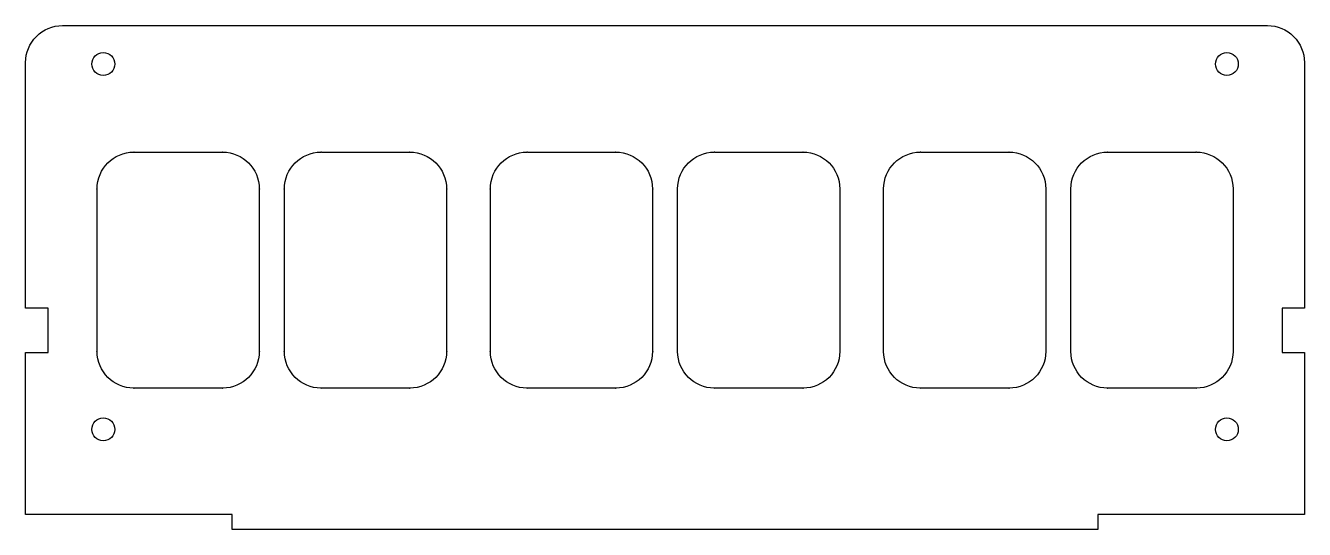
# Model space of a CAD drawing. Header units: millimetres. Extents: x -8 to 165, y -35 to 34.
import ezdxf

# ---------------------------------------------------------------- set-up
doc = ezdxf.new("R2010")
doc.units = ezdxf.units.MM
doc.layers.get('0').update_dxf_attribs({"linetype": 'CONTINUOUS'})

msp = doc.modelspace()

# ---------------------------------------------------------------- linework, layer by layer
for points in [[(165.46, -4.7), (162.46, -4.7), (162.46, -10.7), (165.46, -10.7), (165.46, -32.7), (137.46, -32.7), (137.46, -34.7), (20, -34.7), (20, -32.7), (-8, -32.7), (-8, -10.7), (-4.94, -10.7), (-4.94, -4.7), (-8, -4.7), (-8, 28.6, -0.414214), (-3, 33.6), (160.46, 33.6, -0.414214), (165.46, 28.6), (165.46, 4.66), (165.46, -1.34)], [(1.7, -10.58, -1.000024), (1.7, -10.52), (1.7, 11.42, -1.000024), (1.7, 11.48, -0.410485), (6.67, 16.45, -1.003179), (6.73, 16.45), (18.67, 16.45, -1.003179), (18.73, 16.45, -0.410485), (23.7, 11.48, -1.003179), (23.7, 11.42), (23.7, -10.52, -1.003179), (23.7, -10.58, -0.410485), (18.73, -15.55, -1.000024), (18.67, -15.55), (6.73, -15.55, -1.000024), (6.67, -15.55, -0.410485)], [(44.13, -15.55, -1.000024), (44.07, -15.55), (32.13, -15.55, -1.000024), (32.07, -15.55, -0.410485), (27.1, -10.58, -1.000024), (27.1, -10.52), (27.1, 11.42, -1.000024), (27.1, 11.48, -0.410485), (32.07, 16.45, -1.003179), (32.13, 16.45), (44.07, 16.45, -1.003179), (44.13, 16.45, -0.410482), (49.1, 11.48, -1.001603), (49.1, 11.42), (49.1, -10.52, -1.001603), (49.1, -10.58, -0.410482)], [(55.04, -10.58, -1.001603), (55.04, -10.52), (55.04, 11.42, -1.001603), (55.04, 11.48, -0.410482), (60.01, 16.45, -1.003179), (60.07, 16.45), (72.01, 16.45, -1.003179), (72.07, 16.45, -0.410485), (77.04, 11.48, -1.003179), (77.04, 11.42), (77.04, -10.52, -1.003179), (77.04, -10.58, -0.410485), (72.07, -15.55, -1.000024), (72.01, -15.55), (60.07, -15.55, -1.000024), (60.01, -15.55, -0.410482)], [(97.47, -15.55, -1.000024), (97.41, -15.55), (85.47, -15.55, -1.000024), (85.41, -15.55, -0.410482), (80.44, -10.58, -1.001603), (80.44, -10.52), (80.44, 11.42, -1.001603), (80.44, 11.48, -0.410482), (85.41, 16.45, -1.003179), (85.47, 16.45), (97.41, 16.45, -1.003179), (97.47, 16.45, -0.410485), (102.44, 11.48, -1.003179), (102.44, 11.42), (102.44, -10.52, -1.003179), (102.44, -10.58, -0.410485)], [(108.38, -10.58, -1.000024), (108.38, -10.52), (108.38, 11.42, -1.000024), (108.38, 11.48, -0.410485), (113.35, 16.45, -1.003179), (113.41, 16.45), (125.35, 16.45, -1.003179), (125.41, 16.45, -0.410488), (130.38, 11.48, -1.001598), (130.38, 11.42), (130.38, -10.52, -1.001598), (130.38, -10.58, -0.410488), (125.41, -15.55, -1.000024), (125.35, -15.55), (113.41, -15.55, -1.000024), (113.35, -15.55, -0.410485)], [(138.75, 16.45, -1.003179), (138.81, 16.45), (150.75, 16.45, -1.003179), (150.81, 16.45, -0.410488), (155.78, 11.48, -1.001598), (155.78, 11.42), (155.78, -10.52, -1.001598), (155.78, -10.58, -0.410488), (150.81, -15.55, -1.000024), (150.75, -15.55), (138.81, -15.55, -1.000024), (138.75, -15.55, -0.410488), (133.78, -10.58, -1.001598), (133.78, -10.52), (133.78, 11.42, -1.001598), (133.78, 11.48, -0.410488)]]:
    msp.add_lwpolyline(points, format="xyb", close=True)
for centre in [(2.54, 28.39), (154.94, 28.39), (2.54, -21.14), (154.94, -21.14)]:
    msp.add_circle(centre, 1.55)

doc.saveas('drawing.dxf')
